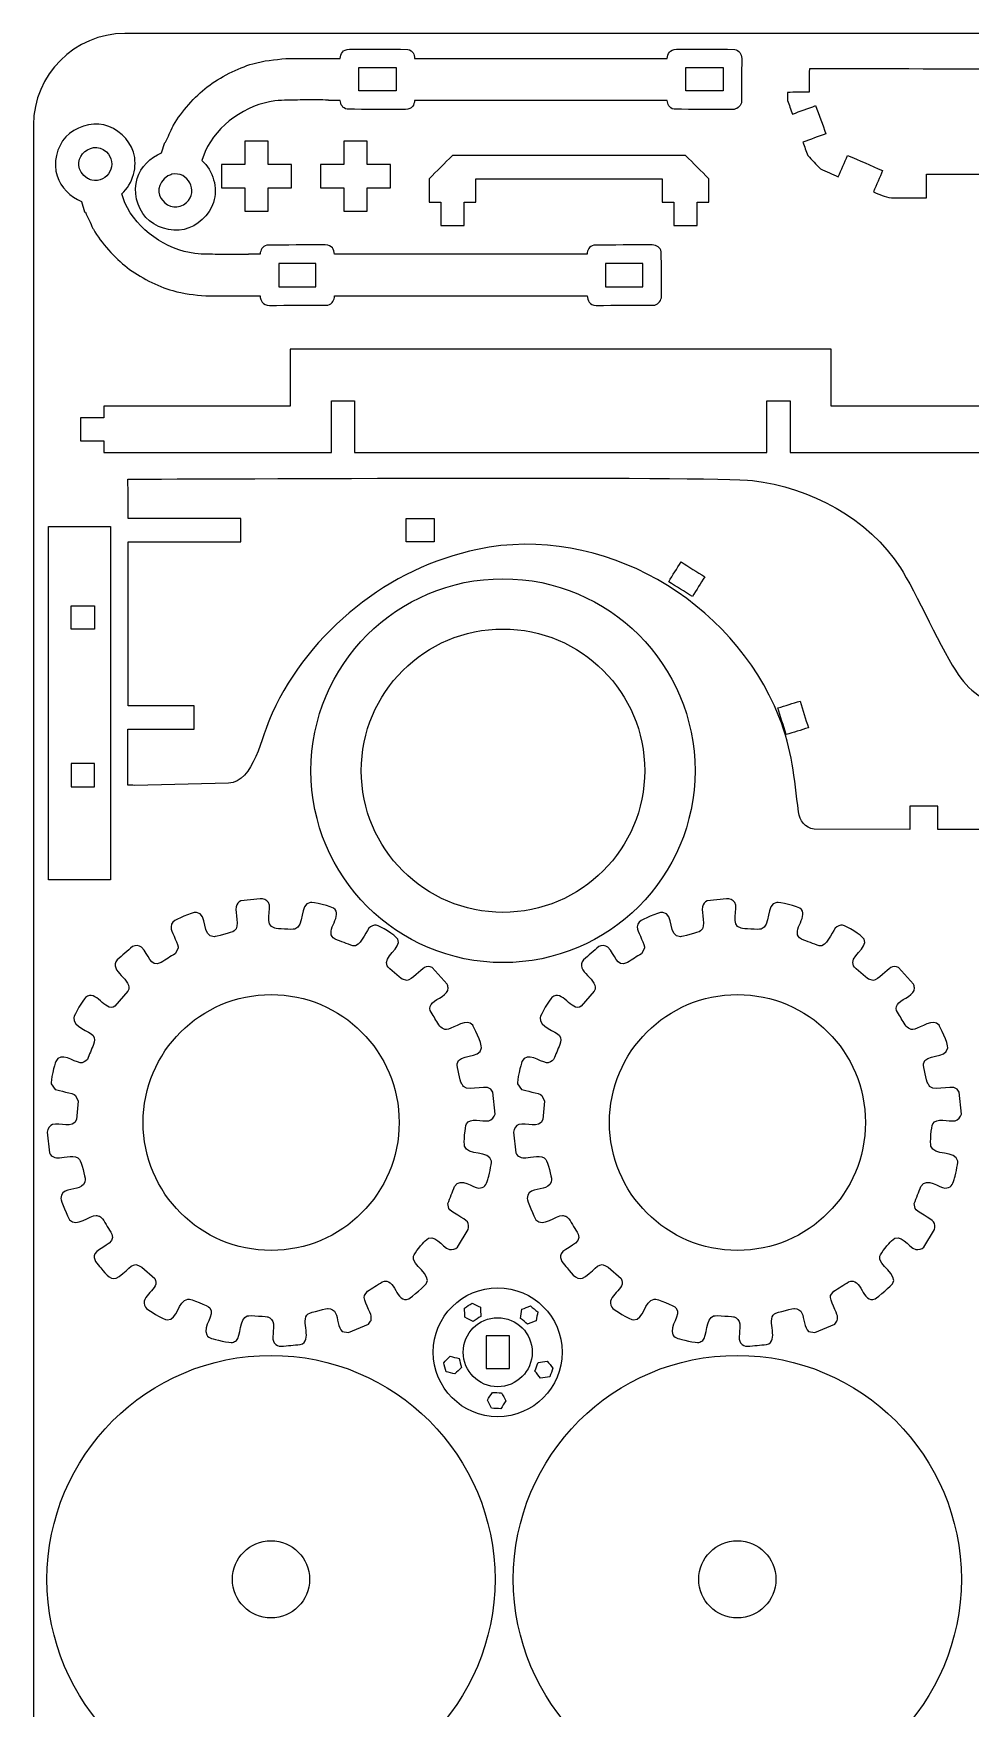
# Model space of a CAD drawing. Extents: x 5 to 585, y 8 to 489.
# Drawn here: x 8.3 to 110.8, y 115.3 to 298.6 of the extents above; entities that cross this region are included whole.
import ezdxf

# ---------------------------------------------------------------- set-up
doc = ezdxf.new("R2010")
doc.units = 0
doc.layers.get('0').update_dxf_attribs({"linetype": 'CONTINUOUS'})

msp = doc.modelspace()

# ---------------------------------------------------------------- linework, layer by layer
at = {"color": 5}
for p, q in [((188.313075, 298.560168), (18.313175, 298.560168)), ((8.313075, 288.560168), (8.313075, 18.560168))]:
    msp.add_line(p, q, dxfattribs=at)
at = {"color": 3}
for p, q in [((36.014575, 295.822668), (40.572375, 295.822668)), ((40.572375, 295.822668), (41.851675, 295.822668)), ((41.851675, 295.822668), (41.852375, 295.822668)), ((49.997075, 295.822668), (77.624375, 295.822668)), ((40.572375, 291.244468), (40.572375, 291.282068)), ((41.854675, 291.244468), (40.572375, 291.244468)), ((77.623975, 291.244468), (49.991475, 291.244468)), ((22.326275, 285.492068), (22.662375, 286.636768)), ((27.076175, 285.656368), (26.721575, 284.655968)), ((18.312075, 280.016268), (17.957475, 281.016668)), ((13.562175, 280.180568), (13.898275, 279.035868)), ((33.090575, 274.428168), (31.808275, 274.428168)), ((31.808275, 274.428168), (31.808275, 274.390568)), ((68.859875, 274.428168), (41.227375, 274.428168)), ((27.250475, 269.849968), (31.808275, 269.849968)), ((31.808275, 269.849968), (33.087575, 269.849968)), ((33.087575, 269.849968), (33.088275, 269.849968)), ((41.232975, 269.849968), (68.860275, 269.849968)), ((29.650575, 216.518668), (19.359675, 216.294768)), ((104.170075, 211.461568), (93.675975, 211.492368)), ((33.113975, 203.885668), (30.989575, 203.651168)), ((84.113975, 203.885668), (81.989575, 203.651168)), ((24.139775, 198.463768), (23.799575, 197.876768)), ((75.139775, 198.463768), (74.799575, 197.876768)), ((53.557575, 194.550168), (51.903475, 196.380268)), ((104.557575, 194.550168), (102.903475, 196.380268)), ((49.167975, 194.946968), (48.635175, 195.089868)), ((100.167975, 194.946968), (99.635175, 195.089868)), ((18.646075, 193.777168), (17.217375, 192.120868)), ((69.646075, 193.777168), (68.217375, 192.120868)), ((10.228875, 183.623068), (10.682575, 183.027868)), ((61.228875, 183.623068), (61.682575, 183.027868)), ((12.921875, 182.356268), (13.194775, 181.747968)), ((13.194775, 181.747968), (13.031975, 179.722768)), ((58.786375, 180.333568), (58.563075, 182.729368)), ((63.921875, 182.356268), (64.194775, 181.747968)), ((64.194775, 181.747968), (64.031975, 179.722768)), ((109.786375, 180.333568), (109.563075, 182.729368)), ((9.817175, 178.344968), (10.052975, 176.077768)), ((60.817175, 178.344968), (61.052975, 176.077768)), ((53.720875, 169.999768), (53.633675, 170.531468)), ((104.720875, 169.999768), (104.633675, 170.531468)), ((54.671275, 165.772968), (55.836075, 167.705868)), ((105.671275, 165.772968), (106.836075, 167.705868)), ((20.162175, 163.565068), (21.569175, 162.323468)), ((71.162175, 163.565068), (72.569175, 162.323468)), ((44.494075, 160.460768), (44.823275, 160.938468)), ((95.494075, 160.460768), (95.823275, 160.938468)), ((42.079275, 156.553668), (42.774375, 156.411268)), ((42.774375, 156.411268), (44.966775, 157.353568)), ((93.079275, 156.553668), (93.774375, 156.411268)), ((93.774375, 156.411268), (95.966775, 157.353568))]:
    msp.add_line(p, q, dxfattribs=at)
at = {"color": 5}
msp.add_open_spline([(18.313175, 298.560168), (12.813075, 298.560168), (8.313075, 294.060068), (8.313075, 288.560168)], degree=3, dxfattribs=at)
at = {"color": 3}
for points in [[(27.318175, 292.720868), (28.693875, 293.785068), (30.625175, 294.765168), (32.296475, 295.246868)], [(32.296475, 295.246868), (33.520275, 295.599568), (34.666075, 295.702868), (35.922975, 295.818468)], [(35.922975, 295.818468), (35.954975, 295.821368), (35.982375, 295.822668), (36.014575, 295.822668)], [(41.852375, 295.822668), (41.905575, 296.350568), (42.119775, 296.812768), (42.869675, 296.862068)], [(42.869675, 296.862068), (44.996975, 296.850468), (47.124375, 296.838868), (49.251675, 296.827268)], [(49.251675, 296.827268), (49.819875, 296.694568), (49.962275, 296.247768), (49.997075, 295.822668)], [(77.624375, 295.822668), (77.667775, 296.332368), (77.851675, 296.810968), (78.630675, 296.862068)], [(78.630675, 296.862068), (80.757975, 296.850468), (82.885375, 296.838868), (85.012675, 296.827268)], [(85.012675, 296.827268), (85.460675, 296.722668), (85.737075, 296.319968), (85.768375, 295.842368)], [(85.768375, 295.842368), (85.756775, 294.224868), (85.745275, 292.607468), (85.733675, 290.989968)], [(93.163575, 294.676868), (93.157175, 293.826868), (93.150775, 292.976968), (93.144375, 292.126968)], [(118.042275, 294.674568), (109.749375, 294.675368), (101.456475, 294.676068), (93.163575, 294.676868)], [(23.622375, 288.536768), (24.508375, 290.033168), (25.942575, 291.656868), (27.318175, 292.720868)], [(90.768775, 292.121868), (90.768675, 291.828368), (90.768675, 291.534968), (90.768575, 291.241468)], [(93.144375, 292.126968), (92.352475, 292.125268), (91.560675, 292.123568), (90.768775, 292.121868)], [(34.723075, 291.188968), (31.563675, 290.773668), (28.425975, 288.593168), (27.076175, 285.656368)], [(36.122175, 291.264268), (35.671875, 291.253068), (35.169175, 291.247668), (34.723075, 291.188968)], [(38.281375, 291.287168), (37.561875, 291.286168), (36.841475, 291.281968), (36.122175, 291.264268)], [(40.572375, 291.282068), (39.743675, 291.285268), (38.816575, 291.287968), (38.281375, 291.287168)], [(42.605875, 290.268868), (42.081375, 290.391268), (41.906575, 290.796968), (41.854675, 291.244468)], [(48.987875, 290.234168), (46.860575, 290.245768), (44.733175, 290.257268), (42.605875, 290.268868)], [(49.991475, 291.244468), (49.943475, 290.745768), (49.751975, 290.284368), (48.987875, 290.234168)], [(78.366775, 290.268868), (77.811575, 290.398468), (77.662975, 290.828168), (77.623975, 291.244468)], [(84.748775, 290.234168), (82.621475, 290.245768), (80.494075, 290.257268), (78.366775, 290.268868)], [(85.733675, 290.989968), (85.629175, 290.541968), (85.226475, 290.265468), (84.748775, 290.234168)], [(90.768575, 291.241468), (90.952775, 290.740568), (91.137075, 290.239668), (91.321275, 289.738768)], [(91.321275, 289.738768), (92.162975, 290.048468), (93.004575, 290.358168), (93.846275, 290.667868)], [(93.846275, 290.667868), (94.223375, 289.642268), (94.600375, 288.616668), (94.977475, 287.591068)], [(16.015375, 288.550668), (14.571375, 288.872168), (12.843275, 288.328768), (11.843075, 287.238768)], [(19.237775, 285.593268), (18.793775, 287.004968), (17.459775, 288.229068), (16.015375, 288.550668)], [(22.748475, 286.652068), (23.023775, 287.249868), (23.299275, 287.847768), (23.574575, 288.445568)], [(23.574575, 288.445568), (23.589675, 288.478368), (23.603975, 288.505668), (23.622375, 288.536768)], [(11.843075, 287.238768), (10.842575, 286.148468), (10.449075, 284.381168), (10.892975, 282.969468)], [(22.662375, 286.636768), (22.692475, 286.643468), (22.719875, 286.648368), (22.748475, 286.652068)], [(33.978475, 286.781968), (33.128775, 286.781968), (32.279075, 286.781968), (31.429375, 286.781968)], [(31.429375, 286.781968), (31.429375, 285.932268), (31.429375, 285.082468), (31.429375, 284.232768)], [(33.978475, 284.232768), (33.978475, 285.082468), (33.978475, 285.932268), (33.978475, 286.781968)], [(44.790875, 286.781968), (43.941175, 286.781968), (43.091475, 286.781968), (42.241775, 286.781968)], [(42.241775, 286.781968), (42.241775, 285.932268), (42.241775, 285.082468), (42.241775, 284.232768)], [(44.790875, 284.232768), (44.790875, 285.082468), (44.790875, 285.932268), (44.790875, 286.781968)], [(94.977475, 287.591068), (94.135775, 287.281368), (93.294175, 286.971668), (92.452475, 286.661968)], [(92.452475, 286.661968), (92.631875, 286.173768), (92.811275, 285.685668), (92.990675, 285.197468)], [(17.957475, 281.016668), (19.197775, 282.115968), (19.736275, 284.008368), (19.237775, 285.593268)], [(19.657075, 282.703168), (20.043475, 283.931968), (21.104975, 285.019368), (22.326275, 285.492068)], [(26.721575, 284.655968), (27.961875, 283.556668), (28.500375, 281.664268), (28.001875, 280.079368)], [(31.429375, 284.232768), (30.579675, 284.232768), (29.729975, 284.232768), (28.880275, 284.232768)], [(28.880275, 284.232768), (28.880275, 283.383068), (28.880275, 282.533368), (28.880275, 281.683668)], [(36.527675, 284.232768), (35.677975, 284.232768), (34.828175, 284.232768), (33.978475, 284.232768)], [(36.527675, 281.683668), (36.527675, 282.533368), (36.527675, 283.383068), (36.527675, 284.232768)], [(42.241775, 284.232768), (41.392075, 284.232768), (40.542375, 284.232768), (39.692675, 284.232768)], [(39.692675, 284.232768), (39.692675, 283.383068), (39.692675, 282.533368), (39.692675, 281.683668)], [(47.340075, 284.232768), (46.490375, 284.232768), (45.640575, 284.232768), (44.790875, 284.232768)], [(47.340075, 281.683668), (47.340075, 282.533368), (47.340075, 283.383068), (47.340075, 284.232768)], [(54.129675, 285.210368), (53.279975, 284.360668), (52.430175, 283.510868), (51.580475, 282.661168)], [(79.621575, 285.210368), (71.124275, 285.210368), (62.626975, 285.210368), (54.129675, 285.210368)], [(82.170675, 282.661168), (81.320975, 283.510868), (80.471275, 284.360668), (79.621575, 285.210368)], [(92.990675, 285.197468), (93.450575, 284.712668), (93.910375, 284.227868), (94.370275, 283.743068)], [(96.329275, 282.891168), (96.667675, 283.670468), (97.006075, 284.449668), (97.344475, 285.228968)], [(97.344475, 285.228968), (98.623475, 284.672768), (99.902375, 284.116668), (101.181375, 283.560468)], [(10.892975, 282.969468), (11.279375, 281.740668), (12.340875, 280.653268), (13.562175, 280.180568)], [(20.607175, 278.433868), (19.606675, 279.524168), (19.213175, 281.291468), (19.657075, 282.703168)], [(51.580475, 282.661168), (51.580475, 281.811468), (51.580475, 280.961668), (51.580475, 280.111968)], [(56.678875, 280.111968), (56.678875, 280.961668), (56.678875, 281.811468), (56.678875, 282.661168)], [(56.678875, 282.661168), (63.476675, 282.661168), (70.274575, 282.661168), (77.072375, 282.661168)], [(77.072375, 282.661168), (77.072475, 281.810268), (77.072675, 280.959368), (77.072775, 280.108468)], [(82.170675, 280.111968), (82.170675, 280.961668), (82.170675, 281.811468), (82.170675, 282.661168)], [(94.370275, 283.743068), (95.023275, 283.459068), (95.676275, 283.175168), (96.329275, 282.891168)], [(101.181375, 283.560468), (100.842975, 282.781168), (100.504575, 282.001968), (100.166175, 281.222668)], [(105.958175, 280.596668), (105.958175, 281.457768), (105.958175, 282.318868), (105.958175, 283.179968)], [(105.958175, 283.179968), (112.017475, 283.179868), (118.076675, 283.179868), (124.135975, 283.179768)], [(28.880275, 281.683668), (29.729975, 281.683668), (30.579675, 281.683668), (31.429375, 281.683668)], [(31.429375, 281.683668), (31.429375, 280.833968), (31.429375, 279.984168), (31.429375, 279.134468)], [(33.978475, 281.683668), (34.828175, 281.683668), (35.677975, 281.683668), (36.527675, 281.683668)], [(33.978475, 279.134468), (33.978475, 279.984168), (33.978475, 280.833968), (33.978475, 281.683668)], [(39.692675, 281.683668), (40.542375, 281.683668), (41.392075, 281.683668), (42.241775, 281.683668)], [(42.241775, 281.683668), (42.241775, 280.833968), (42.241775, 279.984168), (42.241775, 279.134468)], [(44.790875, 281.683668), (45.640575, 281.683668), (46.490375, 281.683668), (47.340075, 281.683668)], [(44.790875, 279.134468), (44.790875, 279.984168), (44.790875, 280.833968), (44.790875, 281.683668)], [(100.166175, 281.222668), (100.797775, 280.954068), (101.407875, 280.670168), (102.133775, 280.594768)], [(102.133775, 280.594768), (103.408575, 280.595368), (104.683375, 280.596068), (105.958175, 280.596668)], [(13.898275, 279.035868), (13.928375, 279.029168), (13.955775, 279.024268), (13.984375, 279.020568)], [(13.984375, 279.020568), (14.259675, 278.422768), (14.535175, 277.824868), (14.810475, 277.227068)], [(25.958975, 274.483668), (22.799575, 274.898968), (19.661875, 277.079468), (18.312075, 280.016268)], [(28.001875, 280.079368), (27.557875, 278.667668), (26.223875, 277.443568), (24.779475, 277.121968)], [(31.429375, 279.134468), (32.279075, 279.134468), (33.128775, 279.134468), (33.978475, 279.134468)], [(42.241775, 279.134468), (43.091475, 279.134468), (43.941175, 279.134468), (44.790875, 279.134468)], [(51.580475, 280.111968), (52.005375, 280.111968), (52.430175, 280.111968), (52.855075, 280.111968)], [(52.855075, 280.111968), (52.855075, 279.261468), (52.855075, 278.410868), (52.855075, 277.560368)], [(55.404275, 277.560368), (55.404275, 278.410868), (55.404275, 279.261468), (55.404275, 280.111968)], [(55.404275, 280.111968), (55.829175, 280.111968), (56.253975, 280.111968), (56.678875, 280.111968)], [(77.072775, 280.108468), (77.497575, 280.108768), (77.922375, 280.109068), (78.347175, 280.109368)], [(78.347175, 280.109368), (78.347775, 279.259668), (78.348375, 278.409968), (78.348975, 277.560268)], [(80.896175, 280.111068), (81.320975, 280.111368), (81.745875, 280.111668), (82.170675, 280.111968)], [(80.897975, 277.562068), (80.897375, 278.411768), (80.896775, 279.261368), (80.896175, 280.111068)], [(14.810475, 277.227068), (14.825575, 277.194268), (14.839875, 277.166968), (14.858275, 277.135868)], [(14.858275, 277.135868), (15.744275, 275.639468), (17.178475, 274.015768), (18.554075, 272.951768)], [(24.779475, 277.121968), (23.335475, 276.800468), (21.607375, 277.343868), (20.607175, 278.433868)], [(52.855075, 277.560368), (53.704775, 277.560368), (54.554575, 277.560368), (55.404275, 277.560368)], [(78.348975, 277.560268), (79.198675, 277.560868), (80.048275, 277.561468), (80.897975, 277.562068)], [(33.841775, 275.403768), (33.317275, 275.281368), (33.142475, 274.875668), (33.090575, 274.428168)], [(40.223775, 275.438468), (38.096475, 275.426868), (35.969075, 275.415368), (33.841775, 275.403768)], [(41.227375, 274.428168), (41.179375, 274.926868), (40.987875, 275.388268), (40.223775, 275.438468)], [(69.602675, 275.403768), (69.047475, 275.274168), (68.898875, 274.844468), (68.859875, 274.428168)], [(75.984675, 275.438468), (73.857375, 275.426868), (71.729975, 275.415368), (69.602675, 275.403768)], [(76.969575, 274.682668), (76.865075, 275.130668), (76.462375, 275.407168), (75.984675, 275.438468)], [(27.358075, 274.408368), (26.907775, 274.419568), (26.405075, 274.424968), (25.958975, 274.483668)], [(29.517275, 274.385468), (28.797775, 274.386468), (28.077375, 274.390668), (27.358075, 274.408368)], [(31.808275, 274.390568), (30.979575, 274.387368), (30.052475, 274.384668), (29.517275, 274.385468)], [(77.004275, 269.830268), (76.992675, 271.447768), (76.981175, 273.065168), (76.969575, 274.682668)], [(18.554075, 272.951768), (19.929775, 271.887568), (21.861075, 270.907468), (23.532375, 270.425768)], [(23.532375, 270.425768), (24.756175, 270.073068), (25.901975, 269.969768), (27.158875, 269.854168)], [(27.158875, 269.854168), (27.190875, 269.851268), (27.218275, 269.849968), (27.250475, 269.849968)], [(33.088275, 269.849968), (33.141475, 269.322068), (33.355675, 268.859868), (34.105575, 268.810568)], [(40.487575, 268.845368), (41.055775, 268.978068), (41.198175, 269.424868), (41.232975, 269.849968)], [(68.860275, 269.849968), (68.903675, 269.340268), (69.087575, 268.861668), (69.866575, 268.810568)], [(76.248575, 268.845368), (76.696575, 268.949968), (76.972975, 269.352668), (77.004275, 269.830268)], [(34.105575, 268.810568), (36.232875, 268.822168), (38.360275, 268.833768), (40.487575, 268.845368)], [(69.866575, 268.810568), (71.993875, 268.822168), (74.121275, 268.833768), (76.248575, 268.845368)], [(95.539575, 264.017568), (75.825875, 264.017568), (56.112175, 264.017568), (36.398475, 264.017568)], [(36.398475, 264.017568), (36.398475, 261.943968), (36.398475, 259.870468), (36.398475, 257.796868)], [(95.539575, 257.796868), (95.539575, 259.870468), (95.539575, 261.943968), (95.539575, 264.017568)], [(36.398475, 257.796868), (29.600675, 257.796868), (22.802875, 257.796868), (16.005075, 257.796868)], [(16.005075, 257.796868), (16.005075, 257.371968), (16.005075, 256.947168), (16.005075, 256.522268)], [(40.885075, 258.358068), (41.734775, 258.358068), (42.584475, 258.358068), (43.434175, 258.358068)], [(40.885075, 252.698468), (40.885075, 254.584968), (40.885075, 256.471568), (40.885075, 258.358068)], [(43.434175, 258.358068), (43.434175, 256.471568), (43.434175, 254.584968), (43.434175, 252.698468)], [(88.503775, 252.698468), (88.503775, 254.584968), (88.503775, 256.471568), (88.503775, 258.358068)], [(88.503775, 258.358068), (89.353475, 258.358068), (90.203275, 258.358068), (91.052975, 258.358068)], [(91.052975, 258.358068), (91.052975, 256.471568), (91.052975, 254.584968), (91.052975, 252.698468)], [(115.933075, 257.796868), (109.135275, 257.796868), (102.337375, 257.796868), (95.539575, 257.796868)], [(16.005075, 256.522268), (15.155375, 256.522268), (14.305575, 256.522268), (13.455875, 256.522268)], [(13.455875, 256.522268), (13.455875, 255.672568), (13.455875, 254.822768), (13.455875, 253.973068)], [(13.455875, 253.973068), (14.305575, 253.973068), (15.155375, 253.973068), (16.005075, 253.973068)], [(16.005075, 253.973068), (16.005075, 253.548168), (16.005075, 253.123368), (16.005075, 252.698468)], [(16.005075, 252.698468), (24.298375, 252.698468), (32.591775, 252.698468), (40.885075, 252.698468)], [(43.434175, 252.698468), (58.457375, 252.698468), (73.480575, 252.698468), (88.503775, 252.698468)], [(91.052975, 252.698468), (99.346375, 252.698468), (107.639675, 252.698468), (115.933075, 252.698468)], [(18.644675, 249.805468), (27.713975, 249.805468), (82.632075, 250.133268), (86.937375, 249.644868)], [(18.659275, 245.484768), (18.654375, 246.924968), (18.649575, 248.365268), (18.644675, 249.805468)], [(86.937375, 249.644868), (93.295375, 248.923668), (99.589675, 245.506068), (103.116475, 240.103368)], [(9.964575, 205.951868), (9.964575, 218.835068), (9.964575, 231.718268), (9.964575, 244.601468)], [(9.964575, 244.601468), (12.223475, 244.601468), (14.482375, 244.601468), (16.741275, 244.601468)], [(16.741275, 244.601468), (16.741275, 231.718268), (16.741275, 218.835068), (16.741275, 205.951868)], [(30.997275, 245.484768), (26.884575, 245.484768), (22.771975, 245.484768), (18.659275, 245.484768)], [(30.997275, 242.935568), (30.997275, 243.785268), (30.997275, 244.635068), (30.997275, 245.484768)], [(89.837775, 223.817568), (84.758175, 236.545668), (70.471975, 244.963368), (56.885375, 242.117868)], [(18.646575, 224.984668), (18.650775, 230.968268), (18.655075, 236.951968), (18.659275, 242.935568)], [(18.659275, 242.935568), (22.771975, 242.935568), (26.884575, 242.935568), (30.997275, 242.935568)], [(56.885375, 242.117868), (47.166375, 240.082368), (38.547475, 233.206368), (34.404875, 224.181968)], [(103.116475, 240.103368), (104.670275, 237.723068), (107.866875, 230.649868), (109.451675, 228.411468)], [(38.658675, 217.898968), (38.658675, 229.496868), (48.060775, 238.898968), (59.658675, 238.898968)], [(59.658675, 238.898968), (71.256575, 238.898968), (80.658675, 229.496868), (80.658675, 217.898968)], [(44.158675, 217.898968), (44.158675, 226.459368), (51.098275, 233.398968), (59.658675, 233.398968)], [(59.658675, 233.398968), (68.219075, 233.398968), (75.158675, 226.459368), (75.158675, 217.898968)], [(109.451675, 228.411468), (110.918475, 226.339668), (112.701375, 225.085368), (115.241875, 224.984668)], [(25.898875, 224.984668), (23.481475, 224.984668), (21.063975, 224.984668), (18.646575, 224.984668)], [(25.898875, 222.435468), (25.898875, 223.285168), (25.898875, 224.134968), (25.898875, 224.984668)], [(34.404875, 224.181968), (33.218175, 221.596868), (32.413575, 216.676668), (29.650575, 216.518668)], [(91.972075, 213.382068), (91.495075, 217.201668), (91.331075, 220.075768), (89.837775, 223.817568)], [(18.644675, 216.316468), (18.644675, 218.356168), (18.644675, 220.395768), (18.644675, 222.435468)], [(18.644675, 222.435468), (21.062775, 222.435468), (23.480775, 222.435468), (25.898875, 222.435468)], [(19.359675, 216.294768), (19.121375, 216.301968), (18.882975, 216.309268), (18.644675, 216.316468)], [(59.658675, 196.898968), (48.060775, 196.898968), (38.658675, 206.301068), (38.658675, 217.898968)], [(59.658675, 202.398968), (51.098275, 202.398968), (44.158675, 209.338568), (44.158675, 217.898968)], [(75.158675, 217.898968), (75.158675, 209.338568), (68.219075, 202.398968), (59.658675, 202.398968)], [(80.658675, 217.898968), (80.658675, 206.301068), (71.256575, 196.898968), (59.658675, 196.898968)], [(93.675975, 211.492368), (92.714375, 211.659068), (92.104775, 212.402568), (91.972075, 213.382068)], [(107.229075, 214.010668), (106.209375, 214.010668), (105.189775, 214.010668), (104.170075, 214.010668)], [(104.170075, 214.010668), (104.170075, 213.160968), (104.170075, 212.311268), (104.170075, 211.461568)], [(107.229075, 211.461568), (107.229075, 212.311268), (107.229075, 213.160968), (107.229075, 214.010668)], [(129.506475, 211.461568), (122.080675, 211.461568), (114.654875, 211.461568), (107.229075, 211.461568)], [(16.741275, 205.951868), (14.482375, 205.951868), (12.223475, 205.951868), (9.964575, 205.951868)], [(30.989575, 203.651168), (30.733875, 203.542568), (30.526075, 203.273968), (30.464275, 203.007068)], [(34.005975, 203.484768), (33.793075, 203.792668), (33.467775, 203.876168), (33.113975, 203.885668)], [(34.688975, 200.662668), (33.453075, 200.970368), (34.441375, 202.854968), (34.005975, 203.484768)], [(38.615875, 203.490568), (37.313275, 203.360868), (38.005775, 200.834268), (36.891775, 200.561168)], [(41.321075, 202.709368), (40.957375, 203.148968), (38.741475, 203.503068), (38.615875, 203.490568)], [(81.989575, 203.651168), (81.733875, 203.542568), (81.526075, 203.273968), (81.464275, 203.007068)], [(85.005975, 203.484768), (84.793075, 203.792668), (84.467775, 203.876168), (84.113975, 203.885668)], [(85.688975, 200.662668), (84.453075, 200.970368), (85.441375, 202.854968), (85.005975, 203.484768)], [(89.615875, 203.490568), (88.313275, 203.360868), (89.005775, 200.834268), (87.891775, 200.561168)], [(92.321075, 202.709368), (91.957375, 203.148968), (89.741475, 203.503068), (89.615875, 203.490568)], [(26.131275, 202.396868), (25.643275, 202.450568), (23.770675, 201.522368), (23.760975, 201.515868)], [(28.073975, 199.724668), (26.632675, 199.704568), (27.454975, 202.251168), (26.131275, 202.396868)], [(30.464275, 203.007068), (30.303675, 202.312968), (30.943975, 200.895368), (30.271075, 200.362968)], [(41.303975, 199.446368), (40.002175, 200.162468), (42.011775, 201.874568), (41.321075, 202.709368)], [(77.131275, 202.396868), (76.643275, 202.450568), (74.770675, 201.522368), (74.760975, 201.515868)], [(79.073975, 199.724668), (77.632675, 199.704568), (78.454975, 202.251168), (77.131275, 202.396868)], [(81.464275, 203.007068), (81.303675, 202.312968), (81.943975, 200.895368), (81.271075, 200.362968)], [(92.303975, 199.446368), (91.002175, 200.162468), (93.011775, 201.874568), (92.321075, 202.709368)], [(23.760975, 201.515868), (23.446275, 201.303868), (23.277275, 200.923768), (23.373775, 200.552868)], [(23.373775, 200.552868), (23.491975, 200.098568), (24.190375, 198.815168), (24.139775, 198.463768)], [(30.271075, 200.362968), (30.029175, 200.171568), (28.103475, 199.725068), (28.073975, 199.724668)], [(36.891775, 200.561168), (36.569675, 200.482168), (34.933175, 200.601868), (34.688975, 200.662668)], [(44.986875, 200.668568), (44.569275, 200.137868), (44.070175, 198.617468), (43.252375, 198.718968)], [(45.772575, 200.999368), (45.568375, 201.027568), (45.182675, 200.917368), (44.986875, 200.668568)], [(48.141975, 199.465968), (47.904675, 199.941868), (46.230775, 200.869768), (45.772575, 200.999368)], [(74.760975, 201.515868), (74.446275, 201.303868), (74.277275, 200.923768), (74.373775, 200.552868)], [(74.373775, 200.552868), (74.491975, 200.098568), (75.190375, 198.815168), (75.139775, 198.463768)], [(81.271075, 200.362968), (81.029175, 200.171568), (79.103475, 199.725068), (79.073975, 199.724668)], [(87.891775, 200.561168), (87.569675, 200.482168), (85.933175, 200.601868), (85.688975, 200.662668)], [(95.986875, 200.668568), (95.569275, 200.137868), (95.070175, 198.617468), (94.252375, 198.718968)], [(96.772575, 200.999368), (96.568375, 201.027568), (96.182675, 200.917368), (95.986875, 200.668568)], [(99.141975, 199.465968), (98.904675, 199.941868), (97.230775, 200.869768), (96.772575, 200.999368)], [(19.145175, 198.649668), (18.584075, 198.162868), (18.022975, 197.675968), (17.461875, 197.189168)], [(20.121675, 198.580468), (19.889075, 198.794668), (19.407675, 198.808168), (19.145175, 198.649668)], [(22.278275, 196.910268), (20.992075, 196.308568), (20.970775, 197.798568), (20.121675, 198.580468)], [(43.252375, 198.718968), (42.602875, 198.961468), (41.953475, 199.203868), (41.303975, 199.446368)], [(47.005075, 196.533768), (46.423075, 197.547168), (48.654475, 198.438268), (48.141975, 199.465968)], [(70.145175, 198.649668), (69.584075, 198.162868), (69.022975, 197.675968), (68.461875, 197.189168)], [(71.121675, 198.580468), (70.889075, 198.794668), (70.407675, 198.808168), (70.145175, 198.649668)], [(73.278275, 196.910268), (71.992075, 196.308568), (71.970775, 197.798568), (71.121675, 198.580468)], [(94.252375, 198.718968), (93.602875, 198.961468), (92.953475, 199.203868), (92.303975, 199.446368)], [(98.005075, 196.533768), (97.423075, 197.547168), (99.654475, 198.438268), (99.141975, 199.465968)], [(17.461875, 197.189168), (16.405875, 195.990168), (19.331675, 194.994868), (18.646075, 193.777168)], [(23.799575, 197.876768), (23.292475, 197.554568), (22.785375, 197.232468), (22.278275, 196.910268)], [(48.635175, 195.089868), (48.376175, 195.260968), (47.167675, 196.250568), (47.005075, 196.533768)], [(51.074775, 196.352368), (50.682975, 196.145268), (49.664675, 194.986468), (49.167975, 194.946968)], [(51.903475, 196.380268), (51.647475, 196.487068), (51.322375, 196.483168), (51.074775, 196.352368)], [(68.461875, 197.189168), (67.405875, 195.990168), (70.331675, 194.994868), (69.646075, 193.777168)], [(74.799575, 197.876768), (74.292475, 197.554568), (73.785375, 197.232468), (73.278275, 196.910268)], [(99.635175, 195.089868), (99.376175, 195.260968), (98.167675, 196.250568), (98.005075, 196.533768)], [(102.074775, 196.352368), (101.682975, 196.145268), (100.664675, 194.986468), (100.167975, 194.946968)], [(102.903475, 196.380268), (102.647475, 196.487068), (102.322375, 196.483168), (102.074775, 196.352368)], [(53.667275, 194.156068), (53.630675, 194.287468), (53.594175, 194.418768), (53.557575, 194.550168)], [(104.667275, 194.156068), (104.630675, 194.287468), (104.594175, 194.418768), (104.557575, 194.550168)], [(14.008975, 193.076268), (13.768375, 192.862168), (12.758075, 191.181068), (12.710275, 190.852868)], [(17.217375, 192.120868), (16.100275, 191.427668), (15.154775, 194.096068), (14.008975, 193.076268)], [(20.301775, 179.402968), (20.301775, 187.134968), (26.569775, 193.402968), (34.301775, 193.402968)], [(34.301775, 193.402968), (42.033775, 193.402968), (48.301775, 187.134968), (48.301775, 179.402968)], [(51.699275, 191.645468), (51.612875, 191.916668), (51.703375, 192.284868), (51.932775, 192.507768)], [(51.932775, 192.507768), (52.442475, 193.003068), (53.704675, 193.311968), (53.667275, 194.156068)], [(65.008975, 193.076268), (64.768375, 192.862168), (63.758075, 191.181068), (63.710275, 190.852868)], [(68.217375, 192.120868), (67.100275, 191.427668), (66.154775, 194.096068), (65.008975, 193.076268)], [(71.301775, 179.402968), (71.301775, 187.134968), (77.569775, 193.402968), (85.301775, 193.402968)], [(85.301775, 193.402968), (93.033775, 193.402968), (99.301775, 187.134968), (99.301775, 179.402968)], [(102.699275, 191.645468), (102.612875, 191.916668), (102.703375, 192.284868), (102.932775, 192.507768)], [(102.932775, 192.507768), (103.442475, 193.003068), (104.704675, 193.311968), (104.667275, 194.156068)], [(12.710275, 190.852868), (12.569175, 189.884868), (14.493275, 189.403768), (14.829275, 188.912168)], [(52.530175, 190.268868), (52.253175, 190.727768), (51.976275, 191.186568), (51.699275, 191.645468)], [(56.350775, 190.054868), (55.730775, 190.832368), (54.334175, 189.769368), (53.687475, 189.614568)], [(63.710275, 190.852868), (63.569175, 189.884868), (65.493275, 189.403768), (65.829275, 188.912168)], [(103.530175, 190.268868), (103.253175, 190.727768), (102.976275, 191.186568), (102.699275, 191.645468)], [(107.350775, 190.054868), (106.730775, 190.832368), (105.334175, 189.769368), (104.687475, 189.614568)], [(14.829275, 188.912168), (15.046975, 188.593668), (14.988175, 188.275268), (14.873375, 187.930568)], [(53.687475, 189.614568), (53.083775, 189.470068), (52.849275, 189.804068), (52.530175, 190.268868)], [(57.305475, 187.572568), (57.371975, 188.017568), (56.369975, 190.030768), (56.350775, 190.054868)], [(65.829275, 188.912168), (66.046975, 188.593668), (65.988175, 188.275268), (65.873375, 187.930568)], [(104.687475, 189.614568), (104.083775, 189.470068), (103.849275, 189.804068), (103.530175, 190.268868)], [(108.305475, 187.572568), (108.371975, 188.017568), (107.369975, 190.030768), (107.350775, 190.054868)], [(13.408475, 185.937268), (12.684675, 186.065068), (11.310675, 187.186868), (10.736075, 186.072268)], [(14.873375, 187.930568), (14.648675, 187.388468), (14.423975, 186.846368), (14.199275, 186.304268)], [(54.650675, 185.832468), (54.821975, 186.956068), (57.118875, 186.323468), (57.305475, 187.572568)], [(64.408475, 185.937268), (63.684675, 186.065068), (62.310675, 187.186868), (61.736075, 186.072268)], [(65.873375, 187.930568), (65.648675, 187.388468), (65.423975, 186.846368), (65.199275, 186.304268)], [(105.650675, 185.832468), (105.821975, 186.956068), (108.118875, 186.323468), (108.305475, 187.572568)], [(10.736075, 186.072268), (10.604775, 185.817568), (10.175075, 183.903368), (10.228875, 183.623068)], [(14.199275, 186.304268), (14.058475, 186.105768), (13.656775, 185.893368), (13.408475, 185.937268)], [(55.105375, 183.696268), (55.015975, 183.901468), (54.607775, 185.551268), (54.650675, 185.832468)], [(61.736075, 186.072268), (61.604775, 185.817568), (61.175075, 183.903368), (61.228875, 183.623068)], [(65.199275, 186.304268), (65.058475, 186.105768), (64.656775, 185.893368), (64.408475, 185.937268)], [(106.105375, 183.696268), (106.015975, 183.901468), (105.607775, 185.551268), (105.650675, 185.832468)], [(55.322075, 183.361368), (55.249875, 183.472968), (55.177575, 183.584668), (55.105375, 183.696268)], [(58.563075, 182.729368), (58.080375, 183.891668), (56.069275, 182.635268), (55.322075, 183.361368)], [(106.322075, 183.361368), (106.249875, 183.472968), (106.177575, 183.584668), (106.105375, 183.696268)], [(109.563075, 182.729368), (109.080375, 183.891668), (107.069275, 182.635268), (106.322075, 183.361368)], [(10.682575, 183.027868), (11.031575, 182.853468), (12.630175, 182.652368), (12.921875, 182.356268)], [(61.682575, 183.027868), (62.031575, 182.853468), (63.630175, 182.652368), (63.921875, 182.356268)], [(13.031975, 179.722768), (12.562575, 178.644068), (11.228075, 179.439768), (10.390075, 179.183768)], [(55.666475, 179.265368), (56.035875, 179.963468), (57.377475, 179.520468), (58.108875, 179.579368)], [(58.108875, 179.579368), (58.404375, 179.642068), (58.752075, 180.022368), (58.786375, 180.333568)], [(64.031975, 179.722768), (63.562575, 178.644068), (62.228075, 179.439768), (61.390075, 179.183768)], [(106.666475, 179.265368), (107.035875, 179.963468), (108.377475, 179.520468), (109.108875, 179.579368)], [(109.108875, 179.579368), (109.404375, 179.642068), (109.752075, 180.022368), (109.786375, 180.333568)], [(10.390075, 179.183768), (10.120875, 179.101568), (9.834675, 178.732968), (9.817175, 178.344968)], [(34.301775, 165.402968), (26.569775, 165.402968), (20.301775, 171.670968), (20.301775, 179.402968)], [(48.301775, 179.402968), (48.301775, 171.670968), (42.033775, 165.402968), (34.301775, 165.402968)], [(55.457075, 176.813968), (55.367975, 177.155768), (55.499075, 178.949068), (55.666475, 179.265368)], [(61.390075, 179.183768), (61.120875, 179.101568), (60.834675, 178.732968), (60.817175, 178.344968)], [(85.301775, 165.402968), (77.569775, 165.402968), (71.301775, 171.670968), (71.301775, 179.402968)], [(99.301775, 179.402968), (99.301775, 171.670968), (93.033775, 165.402968), (85.301775, 165.402968)], [(106.457075, 176.813968), (106.367975, 177.155768), (106.499075, 178.949068), (106.666475, 179.265368)], [(10.052975, 176.077768), (10.245875, 175.637868), (10.709675, 175.521868), (11.147175, 175.535568)], [(58.387275, 175.169468), (58.172975, 176.377368), (55.739375, 175.731068), (55.457075, 176.813968)], [(61.052975, 176.077768), (61.245875, 175.637868), (61.709675, 175.521868), (62.147175, 175.535568)], [(109.387275, 175.169468), (109.172975, 176.377368), (106.739375, 175.731068), (106.457075, 176.813968)], [(11.147175, 175.535568), (11.744875, 175.554368), (12.902775, 175.940368), (13.358275, 175.360368)], [(13.358275, 175.360368), (13.526975, 175.145568), (13.977475, 173.342168), (13.979475, 173.162168)], [(58.007775, 173.149268), (58.087775, 173.435768), (58.435475, 174.897768), (58.387275, 175.169468)], [(62.147175, 175.535568), (62.744875, 175.554368), (63.902775, 175.940368), (64.358275, 175.360368)], [(64.358275, 175.360368), (64.526975, 175.145568), (64.977475, 173.342168), (64.979475, 173.162168)], [(109.007775, 173.149268), (109.087775, 173.435768), (109.435475, 174.897768), (109.387275, 175.169468)], [(13.320175, 172.297768), (12.631975, 172.006768), (11.330975, 172.205168), (11.302675, 171.084168)], [(13.979475, 173.162168), (13.984175, 172.746268), (13.680675, 172.450168), (13.320175, 172.297768)], [(53.633675, 170.531468), (53.879675, 171.159068), (54.125675, 171.786668), (54.371675, 172.414268)], [(54.371675, 172.414268), (55.031775, 173.485468), (56.385275, 172.234568), (56.995375, 172.224468)], [(56.995375, 172.224468), (57.624375, 172.213968), (57.852575, 172.593068), (58.007775, 173.149268)], [(64.320175, 172.297768), (63.631975, 172.006768), (62.330975, 172.205168), (62.302675, 171.084168)], [(64.979475, 173.162168), (64.984175, 172.746268), (64.680675, 172.450168), (64.320175, 172.297768)], [(104.633675, 170.531468), (104.879675, 171.159068), (105.125675, 171.786668), (105.371675, 172.414268)], [(105.371675, 172.414268), (106.031775, 173.485468), (107.385275, 172.234568), (107.995375, 172.224468)], [(107.995375, 172.224468), (108.624375, 172.213968), (108.852575, 172.593068), (109.007775, 173.149268)], [(11.302675, 171.084168), (11.297975, 170.897268), (12.056375, 169.006368), (12.265375, 168.752168)], [(62.302675, 171.084168), (62.297975, 170.897268), (63.056375, 169.006368), (63.265375, 168.752168)], [(12.265375, 168.752168), (12.985075, 167.876668), (14.487375, 169.261068), (15.151575, 169.235668)], [(15.151575, 169.235668), (15.282975, 169.203568), (15.414275, 169.171468), (15.545675, 169.139368)], [(15.545675, 169.139368), (15.649775, 169.052968), (15.753975, 168.966468), (15.858075, 168.880068)], [(15.858075, 168.880068), (16.203775, 168.314868), (16.549475, 167.749668), (16.895175, 167.184468)], [(55.759075, 168.525568), (55.507675, 168.896268), (53.886575, 169.636668), (53.720875, 169.999768)], [(63.265375, 168.752168), (63.985075, 167.876668), (65.487375, 169.261068), (66.151575, 169.235668)], [(66.151575, 169.235668), (66.282975, 169.203568), (66.414275, 169.171468), (66.545675, 169.139368)], [(66.545675, 169.139368), (66.649775, 169.052968), (66.753975, 168.966468), (66.858075, 168.880068)], [(66.858075, 168.880068), (67.203775, 168.314868), (67.549475, 167.749668), (67.895175, 167.184468)], [(106.759075, 168.525568), (106.507675, 168.896268), (104.886575, 169.636668), (104.720875, 169.999768)], [(16.895175, 167.184468), (17.309475, 166.095368), (15.389875, 165.743568), (15.015775, 165.040268)], [(51.134975, 166.451968), (52.203475, 167.540768), (52.910975, 165.719768), (53.806575, 165.518168)], [(55.836075, 167.705868), (55.918775, 167.932168), (55.895275, 168.324668), (55.759075, 168.525568)], [(67.895175, 167.184468), (68.309475, 166.095368), (66.389875, 165.743568), (66.015775, 165.040268)], [(102.134975, 166.451968), (103.203475, 167.540768), (103.910975, 165.719768), (104.806575, 165.518168)], [(106.836075, 167.705868), (106.918775, 167.932168), (106.895275, 168.324668), (106.759075, 168.525568)], [(15.015775, 165.040268), (14.718775, 164.481968), (15.342975, 163.871268), (15.664475, 163.492368)], [(49.874075, 164.773568), (49.968575, 165.126668), (50.883275, 166.195568), (51.134975, 166.451968)], [(53.806575, 165.518168), (54.093575, 165.453568), (54.457175, 165.555768), (54.671275, 165.772968)], [(66.015775, 165.040268), (65.718775, 164.481968), (66.342975, 163.871268), (66.664475, 163.492368)], [(100.874075, 164.773568), (100.968575, 165.126668), (101.883275, 166.195568), (102.134975, 166.451968)], [(104.806575, 165.518168), (105.093575, 165.453568), (105.457175, 165.555768), (105.671275, 165.772968)], [(15.664475, 163.492368), (16.287775, 162.757768), (16.825475, 161.937068), (17.671675, 162.540068)], [(17.671675, 162.540068), (18.927375, 163.434868), (19.103675, 164.323768), (20.162175, 163.565068)], [(51.252075, 161.734268), (51.981475, 162.747068), (49.612375, 163.795468), (49.874075, 164.773568)], [(66.664475, 163.492368), (67.287775, 162.757768), (67.825475, 161.937068), (68.671675, 162.540068)], [(68.671675, 162.540068), (69.927375, 163.434868), (70.103675, 164.323768), (71.162175, 163.565068)], [(102.252075, 161.734268), (102.981475, 162.747068), (100.612375, 163.795468), (100.874075, 164.773568)], [(21.569175, 162.323468), (22.297975, 161.229668), (19.786175, 160.409368), (20.549075, 159.193568)], [(44.823275, 160.938468), (45.366575, 161.279368), (45.909775, 161.620168), (46.453075, 161.961068)], [(46.453075, 161.961068), (47.915575, 162.583668), (47.954875, 159.489868), (49.345275, 160.100368)], [(49.345275, 160.100368), (49.660775, 160.238868), (51.244975, 161.724468), (51.252075, 161.734268)], [(72.569175, 162.323468), (73.297975, 161.229668), (70.786175, 160.409368), (71.549075, 159.193568)], [(95.823275, 160.938468), (96.366575, 161.279368), (96.909775, 161.620168), (97.453075, 161.961068)], [(97.453075, 161.961068), (98.915575, 162.583668), (98.954875, 159.489868), (100.345275, 160.100368)], [(100.345275, 160.100368), (100.660775, 160.238868), (102.244975, 161.724468), (102.252075, 161.734268)], [(22.942075, 157.801568), (24.083275, 157.824268), (24.099275, 159.855368), (25.175775, 160.073068)], [(25.175775, 160.073068), (25.519675, 160.142568), (27.404875, 159.333268), (27.578475, 159.130068)], [(45.241475, 158.244368), (45.181175, 158.568768), (44.365575, 159.970068), (44.494075, 160.460768)], [(73.942075, 157.801568), (75.083275, 157.824268), (75.099275, 159.855368), (76.175775, 160.073068)], [(76.175775, 160.073068), (76.519675, 160.142568), (78.404875, 159.333268), (78.578475, 159.130068)], [(96.241475, 158.244368), (96.181175, 158.568768), (95.365575, 159.970068), (95.494075, 160.460768)], [(20.549075, 159.193568), (20.709675, 158.937568), (22.570075, 157.794168), (22.942075, 157.801568)], [(27.578475, 159.130068), (28.276675, 158.312968), (26.754675, 157.152168), (27.250675, 156.178568)], [(30.509175, 155.542868), (30.994075, 156.014768), (30.848575, 157.953368), (31.685175, 158.246068)], [(31.685175, 158.246068), (31.946875, 158.337668), (33.949175, 158.144768), (33.949175, 158.144768)], [(33.949175, 158.144768), (34.260875, 158.047368), (34.519175, 157.726868), (34.565775, 157.383368)], [(37.491175, 155.105768), (38.942275, 155.499368), (37.426575, 157.732368), (38.350275, 158.460868)], [(38.350275, 158.460868), (38.595675, 158.654368), (40.541475, 159.067768), (40.542075, 159.067768)], [(40.542075, 159.067768), (40.897375, 159.074268), (41.208775, 158.855668), (41.357175, 158.541068)], [(41.357175, 158.541068), (41.581975, 158.064668), (41.648875, 156.851268), (42.079275, 156.553668)], [(44.966775, 157.353568), (45.052375, 157.486068), (45.138075, 157.618468), (45.223675, 157.750968)], [(45.223675, 157.750968), (45.229575, 157.915468), (45.235575, 158.079868), (45.241475, 158.244368)], [(71.549075, 159.193568), (71.709675, 158.937568), (73.570075, 157.794168), (73.942075, 157.801568)], [(78.578475, 159.130068), (79.276675, 158.312968), (77.754675, 157.152168), (78.250675, 156.178568)], [(81.509175, 155.542868), (81.994075, 156.014768), (81.848575, 157.953368), (82.685175, 158.246068)], [(82.685175, 158.246068), (82.946875, 158.337668), (84.949175, 158.144768), (84.949175, 158.144768)], [(84.949175, 158.144768), (85.260875, 158.047368), (85.519175, 157.726868), (85.565775, 157.383368)], [(88.491175, 155.105768), (89.942275, 155.499368), (88.426575, 157.732368), (89.350275, 158.460868)], [(89.350275, 158.460868), (89.595675, 158.654368), (91.541475, 159.067768), (91.542075, 159.067768)], [(91.542075, 159.067768), (91.897375, 159.074268), (92.208775, 158.855668), (92.357175, 158.541068)], [(92.357175, 158.541068), (92.581975, 158.064668), (92.648875, 156.851268), (93.079275, 156.553668)], [(95.966775, 157.353568), (96.052375, 157.486068), (96.138075, 157.618468), (96.223675, 157.750968)], [(96.223675, 157.750968), (96.229575, 157.915468), (96.235575, 158.079868), (96.241475, 158.244368)], [(27.250675, 156.178568), (27.357475, 155.968868), (27.573975, 155.837468), (27.789975, 155.769168)], [(34.565775, 157.383368), (34.637975, 156.852068), (34.311575, 155.701168), (34.637475, 155.279368)], [(78.250675, 156.178568), (78.357475, 155.968868), (78.573975, 155.837468), (78.789975, 155.769168)], [(85.565775, 157.383368), (85.637975, 156.852068), (85.311575, 155.701168), (85.637475, 155.279368)], [(27.789975, 155.769168), (28.040275, 155.690068), (29.838075, 155.271068), (30.088075, 155.318868)], [(30.088075, 155.318868), (30.228475, 155.393568), (30.368775, 155.468168), (30.509175, 155.542868)], [(34.637475, 155.279368), (34.882075, 155.031368), (35.083775, 154.929168), (35.410975, 154.920368)], [(35.410975, 154.920368), (36.104375, 154.982168), (36.797775, 155.043968), (37.491175, 155.105768)], [(78.789975, 155.769168), (79.040275, 155.690068), (80.838075, 155.271068), (81.088075, 155.318868)], [(81.088075, 155.318868), (81.228475, 155.393568), (81.368775, 155.468168), (81.509175, 155.542868)], [(85.637475, 155.279368), (85.882075, 155.031368), (86.083775, 154.929168), (86.410975, 154.920368)], [(86.410975, 154.920368), (87.104375, 154.982168), (87.797775, 155.043968), (88.491175, 155.105768)], [(9.786375, 129.420368), (9.786375, 142.951268), (20.755475, 153.920368), (34.286375, 153.920368)], [(34.286375, 153.920368), (47.817275, 153.920368), (58.786375, 142.951268), (58.786375, 129.420368)], [(60.786375, 129.420368), (60.786375, 142.951268), (71.755475, 153.920368), (85.286375, 153.920368)], [(85.286375, 153.920368), (98.817275, 153.920368), (109.786375, 142.951268), (109.786375, 129.420368)], [(34.286375, 104.920368), (20.755475, 104.920368), (9.786375, 115.889468), (9.786375, 129.420368)], [(58.786375, 129.420368), (58.786375, 115.889468), (47.817275, 104.920368), (34.286375, 104.920368)], [(85.286375, 104.920368), (71.755475, 104.920368), (60.786375, 115.889468), (60.786375, 129.420368)], [(109.786375, 129.420368), (109.786375, 115.889468), (98.817275, 104.920368), (85.286375, 104.920368)]]:
    msp.add_open_spline(points, degree=3, dxfattribs=at)
at = {"color": 7}
for points in [[(43.889475, 292.273468), (43.889475, 293.123168), (43.889475, 293.972968), (43.889475, 294.822668)], [(43.889475, 294.822668), (45.248975, 294.822668), (46.608575, 294.822668), (47.968075, 294.822668)], [(47.968075, 294.822668), (47.968075, 293.972968), (47.968075, 293.123168), (47.968075, 292.273468)], [(79.650375, 292.273468), (79.650375, 293.123168), (79.650375, 293.972968), (79.650375, 294.822668)], [(79.650375, 294.822668), (81.009875, 294.822668), (82.369475, 294.822668), (83.728975, 294.822668)], [(83.728975, 294.822668), (83.728975, 293.972968), (83.728975, 293.123168), (83.728975, 292.273468)], [(47.968075, 292.273468), (46.608575, 292.273468), (45.248975, 292.273468), (43.889475, 292.273468)], [(83.728975, 292.273468), (82.369475, 292.273468), (81.009875, 292.273468), (79.650375, 292.273468)], [(14.231775, 282.683168), (11.749475, 284.424968), (14.542175, 287.208568), (16.284275, 285.609368)], [(16.284275, 285.609368), (17.622875, 284.380568), (16.446775, 282.127068), (14.673775, 282.521868)], [(14.673775, 282.521868), (14.526475, 282.575668), (14.379075, 282.629368), (14.231775, 282.683168)], [(22.995875, 282.989468), (20.513575, 281.247668), (23.306275, 278.464068), (25.048375, 280.063268)], [(23.437875, 283.150768), (23.290575, 283.096968), (23.143175, 283.043268), (22.995875, 282.989468)], [(25.048375, 280.063268), (26.386975, 281.292068), (25.210875, 283.545568), (23.437875, 283.150768)], [(39.203975, 273.399168), (37.844475, 273.399168), (36.484875, 273.399168), (35.125375, 273.399168)], [(35.125375, 273.399168), (35.125375, 272.549468), (35.125375, 271.699668), (35.125375, 270.849968)], [(39.203975, 270.849968), (39.203975, 271.699668), (39.203975, 272.549468), (39.203975, 273.399168)], [(74.964875, 273.399168), (73.605375, 273.399168), (72.245775, 273.399168), (70.886275, 273.399168)], [(70.886275, 273.399168), (70.886275, 272.549468), (70.886275, 271.699668), (70.886275, 270.849968)], [(74.964875, 270.849968), (74.964875, 271.699668), (74.964875, 272.549468), (74.964875, 273.399168)], [(35.125375, 270.849968), (36.484875, 270.849968), (37.844475, 270.849968), (39.203975, 270.849968)], [(70.886275, 270.849968), (72.245775, 270.849968), (73.605375, 270.849968), (74.964875, 270.849968)], [(49.059475, 242.935568), (49.059475, 243.785268), (49.059475, 244.635068), (49.059475, 245.484768)], [(49.059475, 245.484768), (50.079175, 245.484768), (51.098775, 245.484768), (52.118475, 245.484768)], [(52.118475, 245.484768), (52.118475, 244.635068), (52.118475, 243.785268), (52.118475, 242.935568)], [(52.118475, 242.935568), (51.098775, 242.935568), (50.079175, 242.935568), (49.059475, 242.935568)], [(77.778875, 238.580768), (78.230475, 239.300568), (78.681975, 240.020368), (79.133575, 240.740168)], [(79.133575, 240.740168), (79.997375, 240.198368), (80.861075, 239.656468), (81.724875, 239.114668)], [(80.370175, 236.955168), (79.506375, 237.497068), (78.642675, 238.038868), (77.778875, 238.580768)], [(81.724875, 239.114668), (81.273275, 238.394868), (80.821775, 237.674968), (80.370175, 236.955168)], [(12.416775, 233.381168), (12.416775, 234.230868), (12.416775, 235.080668), (12.416775, 235.930368)], [(12.416775, 235.930368), (13.266475, 235.930368), (14.116275, 235.930368), (14.965975, 235.930368)], [(14.965975, 235.930368), (14.965975, 235.080668), (14.965975, 234.230868), (14.965975, 233.381168)], [(14.965975, 233.381168), (14.116275, 233.381168), (13.266475, 233.381168), (12.416775, 233.381168)], [(89.722275, 224.767368), (90.534375, 225.017268), (91.346575, 225.267068), (92.158675, 225.516968)], [(92.158675, 225.516968), (92.458475, 224.542368), (92.758375, 223.567768), (93.058175, 222.593168)], [(90.621675, 221.843668), (90.321875, 222.818268), (90.022075, 223.792768), (89.722275, 224.767368)], [(93.058175, 222.593168), (92.245975, 222.343368), (91.433875, 222.093468), (90.621675, 221.843668)], [(14.965975, 218.678268), (14.116275, 218.678268), (13.266475, 218.678268), (12.416775, 218.678268)], [(12.416775, 218.678268), (12.416775, 217.828568), (12.416775, 216.978768), (12.416775, 216.129068)], [(14.965975, 216.129068), (14.965975, 216.978768), (14.965975, 217.828568), (14.965975, 218.678268)], [(12.416775, 216.129068), (13.266475, 216.129068), (14.116275, 216.129068), (14.965975, 216.129068)], [(52.029275, 154.266068), (52.029275, 158.159668), (55.185675, 161.316068), (59.079275, 161.316068)], [(59.079275, 161.316068), (62.972875, 161.316068), (66.129275, 158.159668), (66.129275, 154.266068)], [(60.353875, 156.050568), (59.504175, 156.050568), (58.654475, 156.050568), (57.804775, 156.050568)], [(57.804775, 156.050568), (57.804775, 154.860968), (57.804775, 153.671268), (57.804775, 152.481668)], [(60.353875, 152.481668), (60.353875, 153.671268), (60.353875, 154.860968), (60.353875, 156.050568)], [(59.079275, 147.216068), (55.185675, 147.216068), (52.029275, 150.372468), (52.029275, 154.266068)], [(66.129275, 154.266068), (66.129275, 150.372468), (62.972875, 147.216068), (59.079275, 147.216068)], [(57.804775, 152.481668), (58.654475, 152.481668), (59.504175, 152.481668), (60.353875, 152.481668)], [(30.061375, 129.420368), (30.061375, 131.753768), (31.952975, 133.645368), (34.286375, 133.645368)], [(34.286375, 133.645368), (36.619775, 133.645368), (38.511375, 131.753768), (38.511375, 129.420368)], [(81.061375, 129.420368), (81.061375, 131.753768), (82.952975, 133.645368), (85.286375, 133.645368)], [(85.286375, 133.645368), (87.619775, 133.645368), (89.511375, 131.753768), (89.511375, 129.420368)], [(34.286375, 125.195368), (31.952975, 125.195368), (30.061375, 127.086968), (30.061375, 129.420368)], [(38.511375, 129.420368), (38.511375, 127.086968), (36.619775, 125.195368), (34.286375, 125.195368)], [(85.286375, 125.195368), (82.952975, 125.195368), (81.061375, 127.086968), (81.061375, 129.420368)], [(89.511375, 129.420368), (89.511375, 127.086968), (87.619775, 125.195368), (85.286375, 125.195368)]]:
    msp.add_open_spline(points, degree=3, dxfattribs=at)
at = {"color": 0}
for points in [[(55.440975, 159.099868), (55.724175, 159.280568), (56.007475, 159.461168), (56.290675, 159.641868)], [(56.290675, 159.641868), (56.588575, 159.490468), (56.886575, 159.339068), (57.184475, 159.187668)], [(55.304275, 154.266068), (55.304275, 156.350968), (56.994375, 158.041068), (59.079275, 158.041068)], [(55.499575, 158.088868), (55.480075, 158.425868), (55.460475, 158.762868), (55.440975, 159.099868)], [(56.393275, 157.634668), (56.095375, 157.786068), (55.797475, 157.937468), (55.499575, 158.088868)], [(57.243075, 158.191468), (56.959775, 158.005868), (56.676575, 157.820268), (56.393275, 157.634668)], [(57.184475, 159.187668), (57.203975, 158.855568), (57.223575, 158.523568), (57.243075, 158.191468)], [(59.079275, 158.041068), (61.164175, 158.041068), (62.854275, 156.350968), (62.854275, 154.266068)], [(61.579775, 157.971568), (61.628575, 158.303668), (61.677475, 158.635868), (61.726275, 158.967968)], [(62.356375, 157.341668), (62.097475, 157.551668), (61.838675, 157.761568), (61.579775, 157.971568)], [(61.726275, 158.967968), (62.038875, 159.090068), (62.351375, 159.212068), (62.663975, 159.334168)], [(63.293975, 157.707868), (62.981475, 157.585768), (62.668875, 157.463768), (62.356375, 157.341668)], [(62.663975, 159.334168), (62.927675, 159.119268), (63.191475, 158.904368), (63.455175, 158.689468)], [(63.455175, 158.689468), (63.401475, 158.362268), (63.347675, 158.035068), (63.293975, 157.707868)], [(59.079275, 150.491068), (56.994375, 150.491068), (55.304275, 152.181168), (55.304275, 154.266068)], [(62.854275, 154.266068), (62.854275, 152.181168), (61.164175, 150.491068), (59.079275, 150.491068)], [(53.170075, 153.122168), (53.404475, 153.356568), (53.638975, 153.590968), (53.873375, 153.825368)], [(53.433775, 152.140468), (53.345875, 152.467668), (53.257975, 152.794968), (53.170075, 153.122168)], [(54.400775, 151.891368), (54.078475, 151.974368), (53.756075, 152.057468), (53.433775, 152.140468)], [(53.873375, 153.825368), (54.200575, 153.742368), (54.527775, 153.659268), (54.854975, 153.576268)], [(55.118675, 152.609368), (54.879375, 152.370068), (54.640075, 152.130668), (54.400775, 151.891368)], [(54.854975, 153.576268), (54.942875, 153.253968), (55.030775, 152.931668), (55.118675, 152.609368)], [(63.147475, 152.199068), (63.264675, 152.511668), (63.381875, 152.824168), (63.499075, 153.136768)], [(63.777475, 151.422568), (63.567475, 151.681368), (63.357475, 151.940268), (63.147475, 152.199068)], [(63.499075, 153.136768), (63.831175, 153.190468), (64.163275, 153.244168), (64.495375, 153.297868)], [(64.495375, 153.297868), (64.705375, 153.039068), (64.915375, 152.780168), (65.125375, 152.521368)], [(65.125375, 152.521368), (65.008175, 152.208768), (64.890975, 151.896268), (64.773775, 151.583668)], [(64.773775, 151.583668), (64.441675, 151.529968), (64.109575, 151.476268), (63.777475, 151.422568)], [(57.946375, 149.034368), (58.131975, 149.312768), (58.317475, 149.591168), (58.503075, 149.869568)], [(58.415175, 148.140668), (58.258875, 148.438568), (58.102675, 148.736468), (57.946375, 149.034368)], [(58.503075, 149.869568), (58.835175, 149.854868), (59.167175, 149.840268), (59.499275, 149.825568)], [(59.968175, 148.931868), (59.782575, 148.648568), (59.597075, 148.365368), (59.411475, 148.082068)], [(59.499275, 149.825568), (59.655575, 149.527668), (59.811875, 149.229768), (59.968175, 148.931868)], [(59.411475, 148.082068), (59.079375, 148.101568), (58.747275, 148.121168), (58.415175, 148.140668)]]:
    msp.add_open_spline(points, degree=3, dxfattribs=at)

doc.saveas('drawing.dxf')
